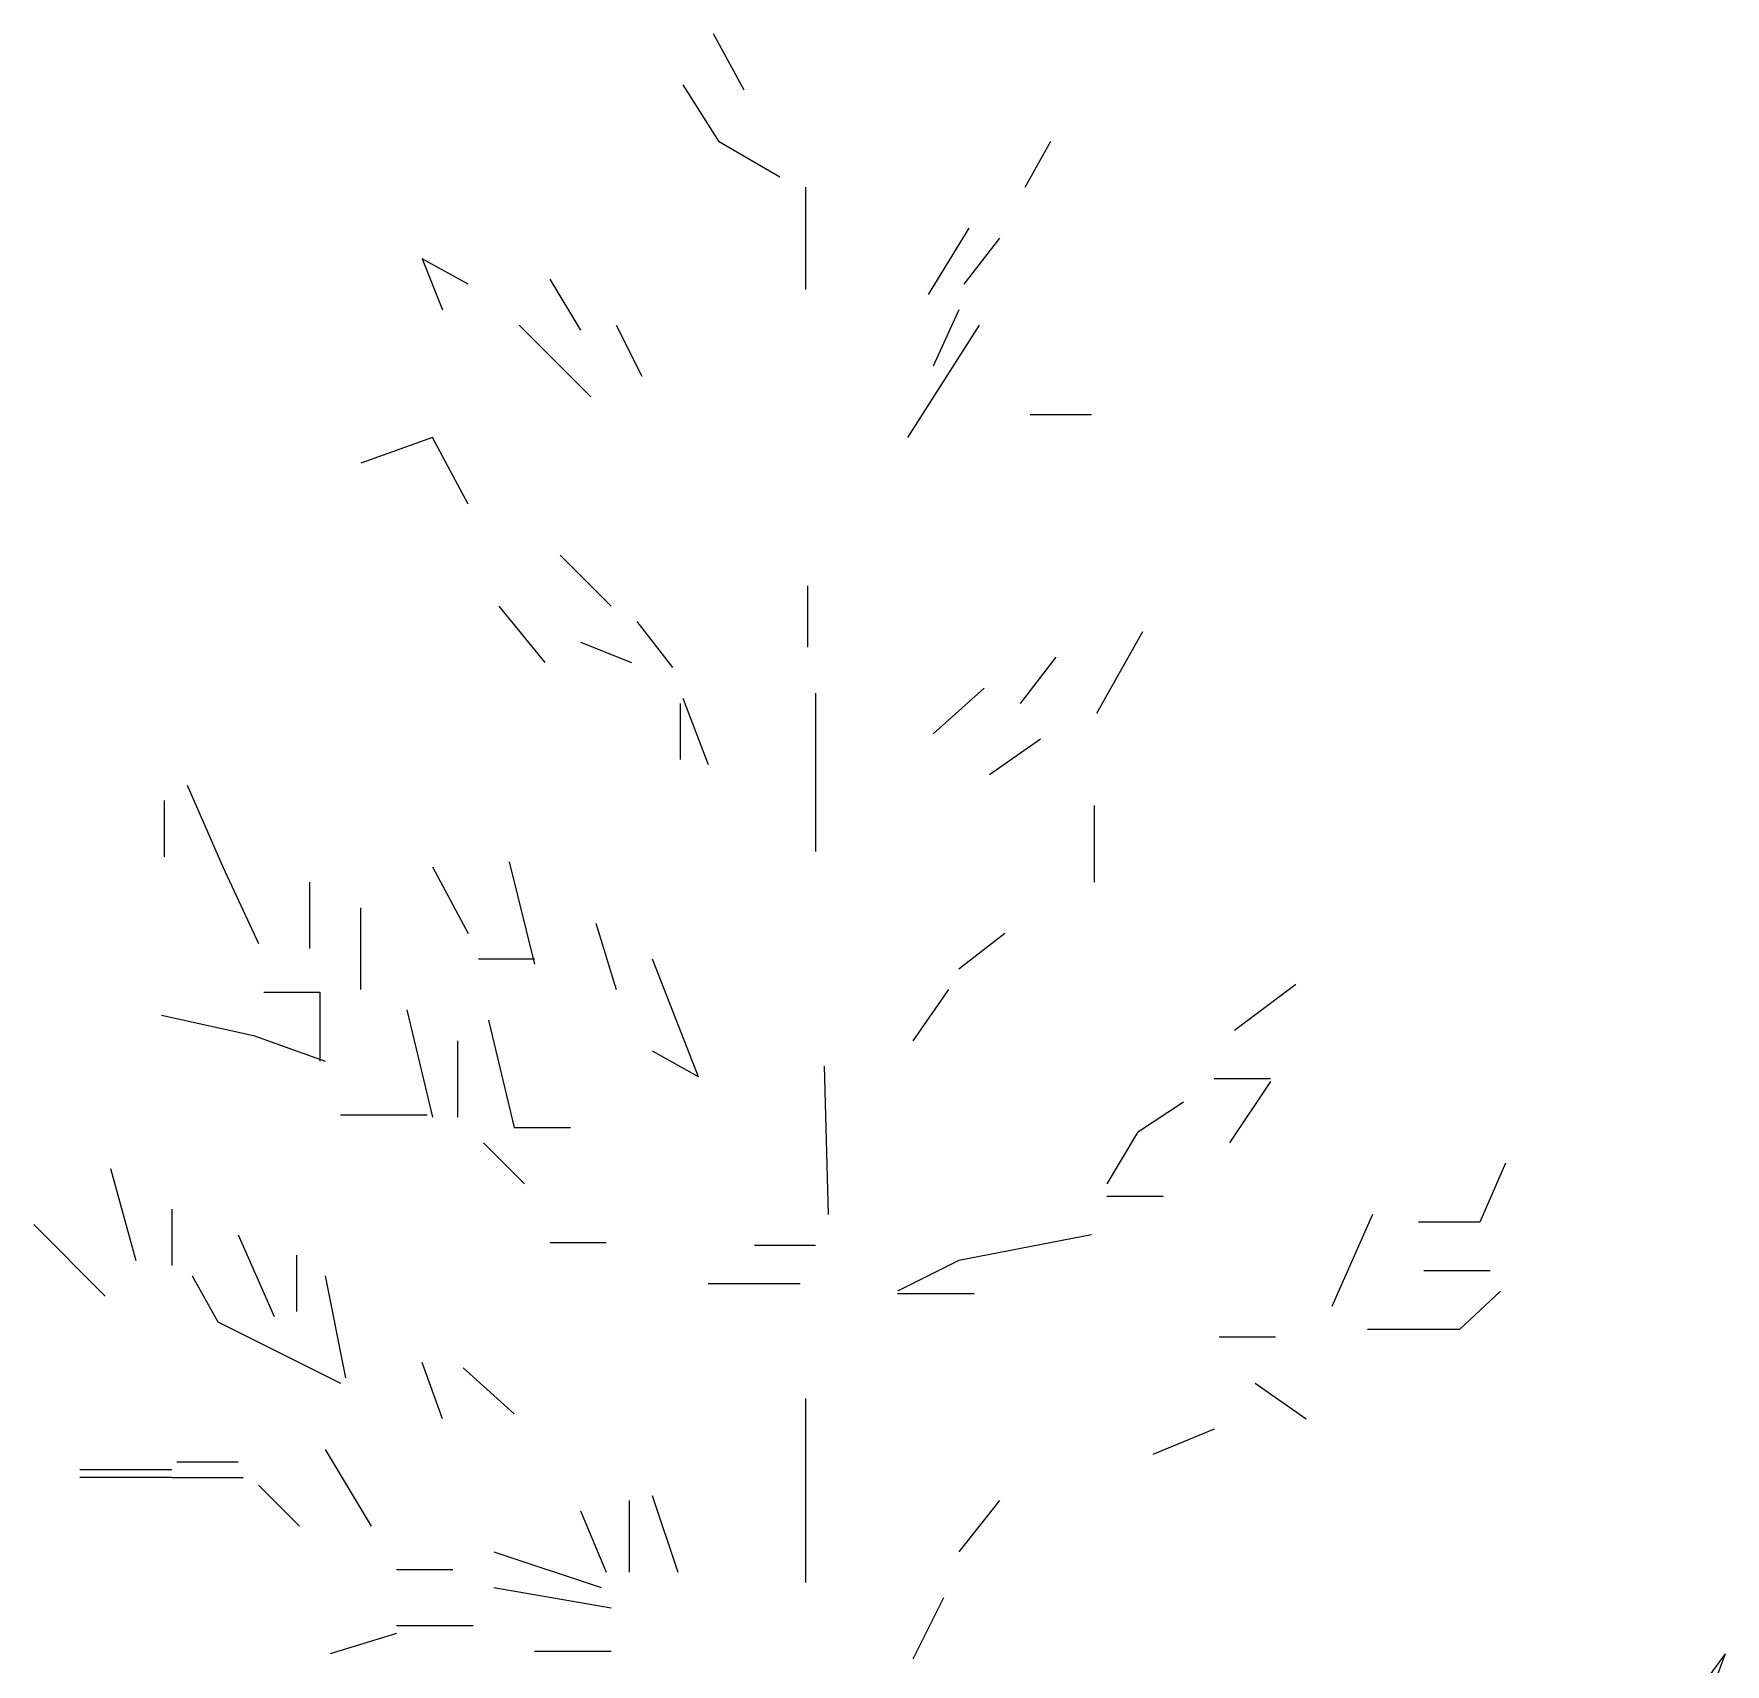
# Model space of a CAD drawing. Header units: metres. Extents: x -3.9 to 3.3, y 0 to 12.9.
# Drawn here: x -0.875 to 1.062, y 11.065 to 12.932 of the extents above; entities that cross this region are included whole.
import ezdxf

# ---------------------------------------------------------------- set-up
doc = ezdxf.new("R2010")
doc.units = ezdxf.units.M
doc.header["$LTSCALE"] = 0.2

msp = doc.modelspace()

# ---------------------------------------------------------------- linework, layer by layer
at = {"linetype": 'Continuous'}
for p, q in [((-0.0614, 12.8672), (-0.0966, 12.9316)), ((-0.0614, 12.8672), (-0.0966, 12.9316)), ((-0.0614, 12.8672), (-0.0966, 12.9316)), ((-0.0614, 12.8672), (-0.0966, 12.9316)), ((-0.0614, 12.8672), (-0.0966, 12.9316)), ((-0.0614, 12.8672), (-0.0966, 12.9316)), ((-0.0614, 12.8672), (-0.0966, 12.9316)), ((-0.1317, 12.8731), (-0.0907, 12.8087)), ((-0.1317, 12.8731), (-0.0907, 12.8087)), ((-0.1317, 12.8731), (-0.0907, 12.8087)), ((-0.1317, 12.8731), (-0.0907, 12.8087)), ((-0.1317, 12.8731), (-0.0907, 12.8087)), ((-0.1317, 12.8731), (-0.0907, 12.8087)), ((-0.1317, 12.8731), (-0.0907, 12.8087)), ((-0.0907, 12.8087), (-0.0205, 12.7678)), ((-0.0907, 12.8087), (-0.0205, 12.7678)), ((-0.0907, 12.8087), (-0.0205, 12.7678)), ((-0.0907, 12.8087), (-0.0205, 12.7678)), ((-0.0907, 12.8087), (-0.0205, 12.7678)), ((-0.0907, 12.8087), (-0.0205, 12.7678)), ((-0.0907, 12.8087), (-0.0205, 12.7678)), ((0.2604, 12.7561), (0.2897, 12.8087)), ((0.2604, 12.7561), (0.2897, 12.8087)), ((0.2604, 12.7561), (0.2897, 12.8087)), ((0.2604, 12.7561), (0.2897, 12.8087)), ((0.2604, 12.7561), (0.2897, 12.8087)), ((0.2604, 12.7561), (0.2897, 12.8087)), ((0.2604, 12.7561), (0.2897, 12.8087)), ((0.2604, 12.7561), (0.2897, 12.8087)), ((0.2604, 12.7561), (0.2897, 12.8087)), ((0.2604, 12.7561), (0.2897, 12.8087)), ((0.0088, 12.7561), (0.0088, 12.639)), ((0.0088, 12.7561), (0.0088, 12.639)), ((0.0088, 12.7561), (0.0088, 12.639)), ((0.1961, 12.7092), (0.1492, 12.6332)), ((0.1961, 12.7092), (0.1492, 12.6332)), ((0.1961, 12.7092), (0.1492, 12.6332)), ((0.1961, 12.7092), (0.1492, 12.6332)), ((0.1961, 12.7092), (0.1492, 12.6332)), ((0.1961, 12.7092), (0.1492, 12.6332)), ((0.1961, 12.7092), (0.1492, 12.6332)), ((0.1961, 12.7092), (0.1492, 12.6332)), ((0.1961, 12.7092), (0.1492, 12.6332)), ((0.2312, 12.6975), (0.1902, 12.6449)), ((0.2312, 12.6975), (0.1902, 12.6449)), ((0.2312, 12.6975), (0.1902, 12.6449)), ((0.2312, 12.6975), (0.1902, 12.6449)), ((0.2312, 12.6975), (0.1902, 12.6449)), ((0.2312, 12.6975), (0.1902, 12.6449)), ((0.2312, 12.6975), (0.1902, 12.6449)), ((0.2312, 12.6975), (0.1902, 12.6449)), ((0.2312, 12.6975), (0.1902, 12.6449)), ((0.2312, 12.6975), (0.1902, 12.6449)), ((0.2312, 12.6975), (0.1902, 12.6449)), ((0.2312, 12.6975), (0.1902, 12.6449)), ((0.2312, 12.6975), (0.1902, 12.6449)), ((0.2312, 12.6975), (0.1902, 12.6449)), ((0.2312, 12.6975), (0.1902, 12.6449)), ((0.2312, 12.6975), (0.1902, 12.6449)), ((0.2312, 12.6975), (0.1902, 12.6449)), ((0.2312, 12.6975), (0.1902, 12.6449)), ((0.2312, 12.6975), (0.1902, 12.6449)), ((0.2312, 12.6975), (0.1902, 12.6449)), ((0.2312, 12.6975), (0.1902, 12.6449)), ((-0.3775, 12.6449), (-0.4301, 12.6741)), ((-0.4301, 12.6741), (-0.4067, 12.6156)), ((-0.3775, 12.6449), (-0.4301, 12.6741)), ((-0.4301, 12.6741), (-0.4067, 12.6156)), ((-0.3775, 12.6449), (-0.4301, 12.6741)), ((-0.4301, 12.6741), (-0.4067, 12.6156)), ((-0.3775, 12.6449), (-0.4301, 12.6741)), ((-0.4301, 12.6741), (-0.4067, 12.6156)), ((-0.3775, 12.6449), (-0.4301, 12.6741)), ((-0.4301, 12.6741), (-0.4067, 12.6156)), ((-0.3775, 12.6449), (-0.4301, 12.6741)), ((-0.4301, 12.6741), (-0.4067, 12.6156)), ((-0.3775, 12.6449), (-0.4301, 12.6741)), ((-0.4301, 12.6741), (-0.4067, 12.6156)), ((-0.3775, 12.6449), (-0.4301, 12.6741)), ((-0.4301, 12.6741), (-0.4067, 12.6156)), ((-0.3775, 12.6449), (-0.4301, 12.6741)), ((-0.4301, 12.6741), (-0.4067, 12.6156)), ((-0.3775, 12.6449), (-0.4301, 12.6741)), ((-0.4301, 12.6741), (-0.4067, 12.6156)), ((-0.3775, 12.6449), (-0.4301, 12.6741)), ((-0.4301, 12.6741), (-0.4067, 12.6156)), ((-0.2838, 12.6507), (-0.2487, 12.5922)), ((-0.2838, 12.6507), (-0.2487, 12.5922)), ((-0.2838, 12.6507), (-0.2487, 12.5922)), ((-0.2838, 12.6507), (-0.2487, 12.5922)), ((-0.2838, 12.6507), (-0.2487, 12.5922)), ((-0.2838, 12.6507), (-0.2487, 12.5922)), ((-0.2838, 12.6507), (-0.2487, 12.5922)), ((-0.2838, 12.6507), (-0.2487, 12.5922)), ((-0.2838, 12.6507), (-0.2487, 12.5922)), ((-0.2838, 12.6507), (-0.2487, 12.5922)), ((-0.2838, 12.6507), (-0.2487, 12.5922)), ((-0.2838, 12.6507), (-0.2487, 12.5922)), ((-0.2838, 12.6507), (-0.2487, 12.5922)), ((-0.2838, 12.6507), (-0.2487, 12.5922)), ((-0.2838, 12.6507), (-0.2487, 12.5922)), ((-0.2838, 12.6507), (-0.2487, 12.5922)), ((-0.2838, 12.6507), (-0.2487, 12.5922)), ((-0.2838, 12.6507), (-0.2487, 12.5922)), ((-0.2838, 12.6507), (-0.2487, 12.5922)), ((0.1844, 12.6156), (0.1551, 12.5512)), ((0.1844, 12.6156), (0.1551, 12.5512)), ((0.1844, 12.6156), (0.1551, 12.5512)), ((-0.3189, 12.598), (-0.237, 12.5161)), ((-0.2078, 12.598), (-0.1785, 12.5395)), ((-0.2078, 12.598), (-0.1785, 12.5395)), ((-0.2078, 12.598), (-0.1785, 12.5395)), ((-0.2078, 12.598), (-0.1785, 12.5395)), ((-0.2078, 12.598), (-0.1785, 12.5395)), ((0.2078, 12.598), (0.1258, 12.4693)), ((0.2078, 12.598), (0.1258, 12.4693)), ((0.2663, 12.4956), (0.3365, 12.4956)), ((0.2663, 12.4956), (0.3365, 12.4956)), ((0.2663, 12.4956), (0.3365, 12.4956)), ((0.2663, 12.4956), (0.3365, 12.4956)), ((0.2663, 12.4956), (0.3365, 12.4956)), ((0.2663, 12.4956), (0.3365, 12.4956)), ((0.2663, 12.4956), (0.3365, 12.4956)), ((-0.4184, 12.4693), (-0.5004, 12.44)), ((-0.4184, 12.4693), (-0.5004, 12.44)), ((-0.4184, 12.4693), (-0.5004, 12.44)), ((-0.4184, 12.4693), (-0.5004, 12.44)), ((-0.4184, 12.4693), (-0.5004, 12.44)), ((-0.4184, 12.4693), (-0.5004, 12.44)), ((-0.4184, 12.4693), (-0.5004, 12.44)), ((-0.4184, 12.4693), (-0.5004, 12.44)), ((-0.4184, 12.4693), (-0.5004, 12.44)), ((-0.4184, 12.4693), (-0.5004, 12.44)), ((-0.4184, 12.4693), (-0.5004, 12.44)), ((-0.4184, 12.4693), (-0.5004, 12.44)), ((-0.4184, 12.4693), (-0.5004, 12.44)), ((-0.4184, 12.4693), (-0.5004, 12.44)), ((-0.4184, 12.4693), (-0.5004, 12.44)), ((-0.4184, 12.4693), (-0.5004, 12.44)), ((-0.4184, 12.4693), (-0.5004, 12.44)), ((-0.4184, 12.4693), (-0.5004, 12.44)), ((-0.4184, 12.4693), (-0.5004, 12.44)), ((-0.4184, 12.4693), (-0.5004, 12.44)), ((-0.4184, 12.4693), (-0.5004, 12.44)), ((-0.4184, 12.4693), (-0.5004, 12.44)), ((-0.4184, 12.4693), (-0.5004, 12.44)), ((-0.4184, 12.4693), (-0.5004, 12.44)), ((-0.4184, 12.4693), (-0.5004, 12.44)), ((-0.4184, 12.4693), (-0.5004, 12.44)), ((-0.4184, 12.4693), (-0.5004, 12.44)), ((-0.4184, 12.4693), (-0.5004, 12.44)), ((-0.4184, 12.4693), (-0.5004, 12.44)), ((-0.4184, 12.4693), (-0.5004, 12.44)), ((-0.4184, 12.4693), (-0.5004, 12.44)), ((-0.3775, 12.3932), (-0.4184, 12.4693)), ((-0.3775, 12.3932), (-0.4184, 12.4693)), ((-0.3775, 12.3932), (-0.4184, 12.4693)), ((-0.3775, 12.3932), (-0.4184, 12.4693)), ((-0.3775, 12.3932), (-0.4184, 12.4693)), ((-0.3775, 12.3932), (-0.4184, 12.4693)), ((-0.3775, 12.3932), (-0.4184, 12.4693)), ((-0.3775, 12.3932), (-0.4184, 12.4693)), ((-0.3775, 12.3932), (-0.4184, 12.4693)), ((-0.3775, 12.3932), (-0.4184, 12.4693)), ((-0.3775, 12.3932), (-0.4184, 12.4693)), ((-0.3775, 12.3932), (-0.4184, 12.4693)), ((-0.3775, 12.3932), (-0.4184, 12.4693)), ((-0.3775, 12.3932), (-0.4184, 12.4693)), ((-0.3775, 12.3932), (-0.4184, 12.4693)), ((-0.3775, 12.3932), (-0.4184, 12.4693)), ((-0.3775, 12.3932), (-0.4184, 12.4693)), ((-0.3775, 12.3932), (-0.4184, 12.4693)), ((-0.3775, 12.3932), (-0.4184, 12.4693)), ((-0.3775, 12.3932), (-0.4184, 12.4693)), ((-0.3775, 12.3932), (-0.4184, 12.4693)), ((-0.3775, 12.3932), (-0.4184, 12.4693)), ((-0.3775, 12.3932), (-0.4184, 12.4693)), ((-0.3775, 12.3932), (-0.4184, 12.4693)), ((-0.3775, 12.3932), (-0.4184, 12.4693)), ((-0.3775, 12.3932), (-0.4184, 12.4693)), ((-0.3775, 12.3932), (-0.4184, 12.4693)), ((-0.3775, 12.3932), (-0.4184, 12.4693)), ((-0.3775, 12.3932), (-0.4184, 12.4693)), ((-0.3775, 12.3932), (-0.4184, 12.4693)), ((-0.3775, 12.3932), (-0.4184, 12.4693)), ((-0.2721, 12.3347), (-0.2136, 12.2762)), ((-0.2721, 12.3347), (-0.2136, 12.2762)), ((-0.2721, 12.3347), (-0.2136, 12.2762)), ((-0.2721, 12.3347), (-0.2136, 12.2762)), ((-0.2721, 12.3347), (-0.2136, 12.2762)), ((-0.2721, 12.3347), (-0.2136, 12.2762)), ((-0.2721, 12.3347), (-0.2136, 12.2762)), ((-0.2721, 12.3347), (-0.2136, 12.2762)), ((-0.2721, 12.3347), (-0.2136, 12.2762)), ((-0.2721, 12.3347), (-0.2136, 12.2762)), ((-0.2721, 12.3347), (-0.2136, 12.2762)), ((-0.2721, 12.3347), (-0.2136, 12.2762)), ((-0.2721, 12.3347), (-0.2136, 12.2762)), ((-0.2721, 12.3347), (-0.2136, 12.2762)), ((-0.2721, 12.3347), (-0.2136, 12.2762)), ((-0.2721, 12.3347), (-0.2136, 12.2762)), ((-0.2721, 12.3347), (-0.2136, 12.2762)), ((-0.2721, 12.3347), (-0.2136, 12.2762)), ((-0.2721, 12.3347), (-0.2136, 12.2762)), ((-0.2721, 12.3347), (-0.2136, 12.2762)), ((-0.2721, 12.3347), (-0.2136, 12.2762)), ((0.0117, 12.2294), (0.0117, 12.2996)), ((0.0117, 12.2294), (0.0117, 12.2996)), ((0.0117, 12.2294), (0.0117, 12.2996)), ((0.0117, 12.2294), (0.0117, 12.2996)), ((0.0117, 12.2294), (0.0117, 12.2996)), ((0.0117, 12.2294), (0.0117, 12.2996)), ((0.0117, 12.2294), (0.0117, 12.2996)), ((0.0117, 12.2294), (0.0117, 12.2996)), ((-0.3423, 12.2762), (-0.2897, 12.2118)), ((-0.3423, 12.2762), (-0.2897, 12.2118)), ((-0.3423, 12.2762), (-0.2897, 12.2118)), ((-0.3423, 12.2762), (-0.2897, 12.2118)), ((-0.3423, 12.2762), (-0.2897, 12.2118)), ((-0.1844, 12.2586), (-0.1434, 12.206)), ((-0.1844, 12.2586), (-0.1434, 12.206)), ((-0.1844, 12.2586), (-0.1434, 12.206)), ((-0.1844, 12.2586), (-0.1434, 12.206)), ((-0.1844, 12.2586), (-0.1434, 12.206)), ((-0.1844, 12.2586), (-0.1434, 12.206)), ((-0.1844, 12.2586), (-0.1434, 12.206)), ((-0.1844, 12.2586), (-0.1434, 12.206)), ((-0.1844, 12.2586), (-0.1434, 12.206)), ((-0.1844, 12.2586), (-0.1434, 12.206)), ((-0.1844, 12.2586), (-0.1434, 12.206)), ((-0.1844, 12.2586), (-0.1434, 12.206)), ((-0.1844, 12.2586), (-0.1434, 12.206)), ((-0.1844, 12.2586), (-0.1434, 12.206)), ((-0.1844, 12.2586), (-0.1434, 12.206)), ((-0.1844, 12.2586), (-0.1434, 12.206)), ((-0.1844, 12.2586), (-0.1434, 12.206)), ((-0.1844, 12.2586), (-0.1434, 12.206)), ((-0.1844, 12.2586), (-0.1434, 12.206)), ((-0.1844, 12.2586), (-0.1434, 12.206)), ((-0.1844, 12.2586), (-0.1434, 12.206)), ((0.395, 12.2469), (0.3423, 12.1533)), ((0.395, 12.2469), (0.3423, 12.1533)), ((0.395, 12.2469), (0.3423, 12.1533)), ((0.395, 12.2469), (0.3423, 12.1533)), ((0.395, 12.2469), (0.3423, 12.1533)), ((0.395, 12.2469), (0.3423, 12.1533)), ((0.395, 12.2469), (0.3423, 12.1533)), ((0.395, 12.2469), (0.3423, 12.1533)), ((0.395, 12.2469), (0.3423, 12.1533)), ((0.395, 12.2469), (0.3423, 12.1533)), ((-0.2487, 12.2352), (-0.1902, 12.2118)), ((-0.2487, 12.2352), (-0.1902, 12.2118)), ((-0.2487, 12.2352), (-0.1902, 12.2118)), ((-0.2487, 12.2352), (-0.1902, 12.2118)), ((-0.2487, 12.2352), (-0.1902, 12.2118)), ((-0.2487, 12.2352), (-0.1902, 12.2118)), ((-0.2487, 12.2352), (-0.1902, 12.2118)), ((-0.2487, 12.2352), (-0.1902, 12.2118)), ((-0.2487, 12.2352), (-0.1902, 12.2118)), ((-0.2487, 12.2352), (-0.1902, 12.2118)), ((-0.2487, 12.2352), (-0.1902, 12.2118)), ((-0.2487, 12.2352), (-0.1902, 12.2118)), ((-0.2487, 12.2352), (-0.1902, 12.2118)), ((-0.2487, 12.2352), (-0.1902, 12.2118)), ((0.2955, 12.2177), (0.2546, 12.165)), ((0.2955, 12.2177), (0.2546, 12.165)), ((0.2955, 12.2177), (0.2546, 12.165)), ((0.2955, 12.2177), (0.2546, 12.165)), ((0.2955, 12.2177), (0.2546, 12.165)), ((0.2955, 12.2177), (0.2546, 12.165)), ((-0.1346, 12.165), (-0.1346, 12.1006)), ((-0.1346, 12.165), (-0.1346, 12.1006)), ((-0.1346, 12.165), (-0.1346, 12.1006)), ((-0.1346, 12.165), (-0.1346, 12.1006)), ((-0.1317, 12.1708), (-0.1024, 12.0948)), ((-0.1317, 12.1708), (-0.1024, 12.0948)), ((-0.1317, 12.1708), (-0.1024, 12.0948)), ((-0.1317, 12.1708), (-0.1024, 12.0948)), ((-0.1317, 12.1708), (-0.1024, 12.0948)), ((-0.1317, 12.1708), (-0.1024, 12.0948)), ((-0.1317, 12.1708), (-0.1024, 12.0948)), ((-0.1317, 12.1708), (-0.1024, 12.0948)), ((-0.1317, 12.1708), (-0.1024, 12.0948)), ((-0.1317, 12.1708), (-0.1024, 12.0948)), ((-0.1317, 12.1708), (-0.1024, 12.0948)), ((-0.1317, 12.1708), (-0.1024, 12.0948)), ((-0.1317, 12.1708), (-0.1024, 12.0948)), ((-0.1317, 12.1708), (-0.1024, 12.0948)), ((-0.1317, 12.1708), (-0.1024, 12.0948)), ((-0.1317, 12.1708), (-0.1024, 12.0948)), ((-0.1317, 12.1708), (-0.1024, 12.0948)), ((-0.1317, 12.1708), (-0.1024, 12.0948)), ((-0.1317, 12.1708), (-0.1024, 12.0948)), ((-0.1317, 12.1708), (-0.1024, 12.0948)), ((-0.1317, 12.1708), (-0.1024, 12.0948)), ((-0.1317, 12.1708), (-0.1024, 12.0948)), ((-0.1317, 12.1708), (-0.1024, 12.0948)), ((-0.1317, 12.1708), (-0.1024, 12.0948)), ((-0.1317, 12.1708), (-0.1024, 12.0948)), ((-0.1317, 12.1708), (-0.1024, 12.0948)), ((-0.1317, 12.1708), (-0.1024, 12.0948)), ((-0.1317, 12.1708), (-0.1024, 12.0948)), ((-0.1317, 12.1708), (-0.1024, 12.0948)), ((-0.1317, 12.1708), (-0.1024, 12.0948)), ((0.0205, 12.1767), (0.0205, 11.9953)), ((0.0205, 12.1767), (0.0205, 11.9953)), ((0.0205, 12.1767), (0.0205, 11.9953)), ((0.2136, 12.1825), (0.1551, 12.1299)), ((0.2136, 12.1825), (0.1551, 12.1299)), ((0.2136, 12.1825), (0.1551, 12.1299)), ((0.2136, 12.1825), (0.1551, 12.1299)), ((0.2136, 12.1825), (0.1551, 12.1299)), ((0.2136, 12.1825), (0.1551, 12.1299)), ((0.278, 12.124), (0.2195, 12.0831)), ((0.278, 12.124), (0.2195, 12.0831)), ((0.278, 12.124), (0.2195, 12.0831)), ((0.278, 12.124), (0.2195, 12.0831)), ((0.278, 12.124), (0.2195, 12.0831)), ((0.278, 12.124), (0.2195, 12.0831)), ((0.278, 12.124), (0.2195, 12.0831)), ((0.278, 12.124), (0.2195, 12.0831)), ((0.278, 12.124), (0.2195, 12.0831)), ((0.278, 12.124), (0.2195, 12.0831)), ((-0.6993, 12.0714), (-0.6584, 11.9777)), ((-0.6993, 12.0714), (-0.6584, 11.9777)), ((-0.6993, 12.0714), (-0.6584, 11.9777)), ((-0.6993, 12.0714), (-0.6584, 11.9777)), ((-0.6993, 12.0714), (-0.6584, 11.9777)), ((-0.6993, 12.0714), (-0.6584, 11.9777)), ((-0.6993, 12.0714), (-0.6584, 11.9777)), ((-0.6993, 12.0714), (-0.6584, 11.9777)), ((-0.6993, 12.0714), (-0.6584, 11.9777)), ((-0.6993, 12.0714), (-0.6584, 11.9777)), ((-0.7257, 12.0538), (-0.7257, 11.9894)), ((0.3394, 12.0479), (0.3394, 11.9602)), ((0.3394, 12.0479), (0.3394, 11.9602)), ((0.3394, 12.0479), (0.3394, 11.9602)), ((0.3394, 12.0479), (0.3394, 11.9602)), ((0.3394, 12.0479), (0.3394, 11.9602)), ((0.3394, 12.0479), (0.3394, 11.9602)), ((0.3394, 12.0479), (0.3394, 11.9602)), ((0.3394, 12.0479), (0.3394, 11.9602)), ((0.3394, 12.0479), (0.3394, 11.9602)), ((-0.6584, 11.9777), (-0.6174, 11.8899)), ((-0.6584, 11.9777), (-0.6174, 11.8899)), ((-0.6584, 11.9777), (-0.6174, 11.8899)), ((-0.6584, 11.9777), (-0.6174, 11.8899)), ((-0.6584, 11.9777), (-0.6174, 11.8899)), ((-0.6584, 11.9777), (-0.6174, 11.8899)), ((-0.6584, 11.9777), (-0.6174, 11.8899)), ((-0.6584, 11.9777), (-0.6174, 11.8899)), ((-0.6584, 11.9777), (-0.6174, 11.8899)), ((-0.6584, 11.9777), (-0.6174, 11.8899)), ((-0.6584, 11.9777), (-0.6174, 11.8899)), ((-0.6584, 11.9777), (-0.6174, 11.8899)), ((-0.4184, 11.9777), (-0.3775, 11.9016)), ((-0.4184, 11.9777), (-0.3775, 11.9016)), ((-0.4184, 11.9777), (-0.3775, 11.9016)), ((-0.4184, 11.9777), (-0.3775, 11.9016)), ((-0.4184, 11.9777), (-0.3775, 11.9016)), ((-0.4184, 11.9777), (-0.3775, 11.9016)), ((-0.4184, 11.9777), (-0.3775, 11.9016)), ((-0.4184, 11.9777), (-0.3775, 11.9016)), ((-0.4184, 11.9777), (-0.3775, 11.9016)), ((-0.4184, 11.9777), (-0.3775, 11.9016)), ((-0.4184, 11.9777), (-0.3775, 11.9016)), ((-0.4184, 11.9777), (-0.3775, 11.9016)), ((-0.4184, 11.9777), (-0.3775, 11.9016)), ((-0.3306, 11.9836), (-0.3014, 11.8665)), ((-0.3306, 11.9836), (-0.3014, 11.8665)), ((-0.3306, 11.9836), (-0.3014, 11.8665)), ((-0.5589, 11.8841), (-0.5589, 11.9602)), ((-0.5589, 11.8841), (-0.5589, 11.9602)), ((-0.5004, 11.8373), (-0.5004, 11.9309)), ((-0.5004, 11.8373), (-0.5004, 11.9309)), ((-0.5004, 11.8373), (-0.5004, 11.9309)), ((-0.5004, 11.8373), (-0.5004, 11.9309)), ((-0.5004, 11.8373), (-0.5004, 11.9309)), ((-0.5004, 11.8373), (-0.5004, 11.9309)), ((-0.5004, 11.8373), (-0.5004, 11.9309)), ((-0.5004, 11.8373), (-0.5004, 11.9309)), ((-0.5004, 11.8373), (-0.5004, 11.9309)), ((-0.5004, 11.8373), (-0.5004, 11.9309)), ((-0.5004, 11.8373), (-0.5004, 11.9309)), ((-0.5004, 11.8373), (-0.5004, 11.9309)), ((-0.5004, 11.8373), (-0.5004, 11.9309)), ((-0.5004, 11.8373), (-0.5004, 11.9309)), ((-0.5004, 11.8373), (-0.5004, 11.9309)), ((-0.5004, 11.8373), (-0.5004, 11.9309)), ((-0.5004, 11.8373), (-0.5004, 11.9309)), ((-0.5004, 11.8373), (-0.5004, 11.9309)), ((-0.5004, 11.8373), (-0.5004, 11.9309)), ((-0.5004, 11.8373), (-0.5004, 11.9309)), ((-0.5004, 11.8373), (-0.5004, 11.9309)), ((-0.2312, 11.9133), (-0.2078, 11.8373)), ((-0.2312, 11.9133), (-0.2078, 11.8373)), ((-0.2312, 11.9133), (-0.2078, 11.8373)), ((-0.2312, 11.9133), (-0.2078, 11.8373)), ((-0.2312, 11.9133), (-0.2078, 11.8373)), ((0.237, 11.9016), (0.1844, 11.8607)), ((0.237, 11.9016), (0.1844, 11.8607)), ((0.237, 11.9016), (0.1844, 11.8607)), ((0.237, 11.9016), (0.1844, 11.8607)), ((0.237, 11.9016), (0.1844, 11.8607)), ((-0.3658, 11.8724), (-0.3014, 11.8724)), ((-0.3658, 11.8724), (-0.3014, 11.8724)), ((-0.3658, 11.8724), (-0.3014, 11.8724)), ((-0.3658, 11.8724), (-0.3014, 11.8724)), ((-0.3658, 11.8724), (-0.3014, 11.8724)), ((-0.3658, 11.8724), (-0.3014, 11.8724)), ((-0.3658, 11.8724), (-0.3014, 11.8724)), ((-0.3658, 11.8724), (-0.3014, 11.8724)), ((-0.3658, 11.8724), (-0.3014, 11.8724)), ((-0.3658, 11.8724), (-0.3014, 11.8724)), ((-0.3658, 11.8724), (-0.3014, 11.8724)), ((-0.3658, 11.8724), (-0.3014, 11.8724)), ((-0.3658, 11.8724), (-0.3014, 11.8724)), ((-0.1668, 11.8724), (-0.1141, 11.7378)), ((-0.1668, 11.8724), (-0.1141, 11.7378)), ((-0.1668, 11.8724), (-0.1141, 11.7378)), ((-0.1668, 11.8724), (-0.1141, 11.7378)), ((-0.1668, 11.8724), (-0.1141, 11.7378)), ((-0.1668, 11.8724), (-0.1141, 11.7378)), ((0.1727, 11.8373), (0.1317, 11.7787)), ((0.1727, 11.8373), (0.1317, 11.7787)), ((0.1727, 11.8373), (0.1317, 11.7787)), ((0.1727, 11.8373), (0.1317, 11.7787)), ((0.1727, 11.8373), (0.1317, 11.7787)), ((0.1727, 11.8373), (0.1317, 11.7787)), ((0.1727, 11.8373), (0.1317, 11.7787)), ((0.1727, 11.8373), (0.1317, 11.7787)), ((0.1727, 11.8373), (0.1317, 11.7787)), ((0.1727, 11.8373), (0.1317, 11.7787)), ((0.1727, 11.8373), (0.1317, 11.7787)), ((0.5706, 11.8431), (0.5004, 11.7905)), ((-0.6115, 11.8343), (-0.5472, 11.8343)), ((-0.6115, 11.8343), (-0.5472, 11.8343)), ((-0.6115, 11.8343), (-0.5472, 11.8343)), ((-0.6115, 11.8343), (-0.5472, 11.8343)), ((-0.6115, 11.8343), (-0.5472, 11.8343)), ((-0.6115, 11.8343), (-0.5472, 11.8343)), ((-0.6115, 11.8343), (-0.5472, 11.8343)), ((-0.6115, 11.8343), (-0.5472, 11.8343)), ((-0.6115, 11.8343), (-0.5472, 11.8343)), ((-0.6115, 11.8343), (-0.5472, 11.8343)), ((-0.6115, 11.8343), (-0.5472, 11.8343)), ((-0.6115, 11.8343), (-0.5472, 11.8343)), ((-0.6115, 11.8343), (-0.5472, 11.8343)), ((-0.6115, 11.8343), (-0.5472, 11.8343)), ((-0.6115, 11.8343), (-0.5472, 11.8343)), ((-0.6115, 11.8343), (-0.5472, 11.8343)), ((-0.6115, 11.8343), (-0.5472, 11.8343)), ((-0.6115, 11.8343), (-0.5472, 11.8343)), ((-0.6115, 11.8343), (-0.5472, 11.8343)), ((-0.6115, 11.8343), (-0.5472, 11.8343)), ((-0.5472, 11.8343), (-0.5472, 11.7553)), ((-0.5472, 11.8343), (-0.5472, 11.7553)), ((-0.5472, 11.8343), (-0.5472, 11.7553)), ((-0.5472, 11.8343), (-0.5472, 11.7553)), ((-0.5472, 11.8343), (-0.5472, 11.7553)), ((-0.5472, 11.8343), (-0.5472, 11.7553)), ((-0.5472, 11.8343), (-0.5472, 11.7553)), ((-0.5472, 11.8343), (-0.5472, 11.7553)), ((-0.5472, 11.8343), (-0.5472, 11.7553)), ((-0.5472, 11.8343), (-0.5472, 11.7553)), ((-0.5472, 11.8343), (-0.5472, 11.7553)), ((-0.5472, 11.8343), (-0.5472, 11.7553)), ((-0.5472, 11.8343), (-0.5472, 11.7553)), ((-0.5472, 11.8343), (-0.5472, 11.7553)), ((-0.5472, 11.8343), (-0.5472, 11.7553)), ((-0.5472, 11.8343), (-0.5472, 11.7553)), ((-0.5472, 11.8343), (-0.5472, 11.7553)), ((-0.5472, 11.8343), (-0.5472, 11.7553)), ((-0.5472, 11.8343), (-0.5472, 11.7553)), ((-0.5472, 11.8343), (-0.5472, 11.7553)), ((-0.7286, 11.808), (-0.6233, 11.7846)), ((-0.7286, 11.808), (-0.6233, 11.7846)), ((-0.7286, 11.808), (-0.6233, 11.7846)), ((-0.7286, 11.808), (-0.6233, 11.7846)), ((-0.7286, 11.808), (-0.6233, 11.7846)), ((-0.4477, 11.8139), (-0.4184, 11.691)), ((-0.4477, 11.8139), (-0.4184, 11.691)), ((-0.4477, 11.8139), (-0.4184, 11.691)), ((-0.354, 11.8022), (-0.3248, 11.6793)), ((-0.354, 11.8022), (-0.3248, 11.6793)), ((-0.354, 11.8022), (-0.3248, 11.6793)), ((-0.354, 11.8022), (-0.3248, 11.6793)), ((-0.354, 11.8022), (-0.3248, 11.6793)), ((-0.354, 11.8022), (-0.3248, 11.6793)), ((-0.354, 11.8022), (-0.3248, 11.6793)), ((-0.354, 11.8022), (-0.3248, 11.6793)), ((-0.354, 11.8022), (-0.3248, 11.6793)), ((-0.354, 11.8022), (-0.3248, 11.6793)), ((-0.354, 11.8022), (-0.3248, 11.6793)), ((-0.354, 11.8022), (-0.3248, 11.6793)), ((-0.354, 11.8022), (-0.3248, 11.6793)), ((-0.6233, 11.7846), (-0.5413, 11.7553)), ((-0.3892, 11.691), (-0.3892, 11.7787)), ((-0.3892, 11.691), (-0.3892, 11.7787)), ((-0.3892, 11.691), (-0.3892, 11.7787)), ((-0.3892, 11.691), (-0.3892, 11.7787)), ((-0.3892, 11.691), (-0.3892, 11.7787)), ((-0.3892, 11.691), (-0.3892, 11.7787)), ((-0.3892, 11.691), (-0.3892, 11.7787)), ((-0.3892, 11.691), (-0.3892, 11.7787)), ((-0.3892, 11.691), (-0.3892, 11.7787)), ((-0.3892, 11.691), (-0.3892, 11.7787)), ((-0.3892, 11.691), (-0.3892, 11.7787)), ((-0.3892, 11.691), (-0.3892, 11.7787)), ((-0.3892, 11.691), (-0.3892, 11.7787)), ((-0.1668, 11.767), (-0.1141, 11.7378)), ((-0.1668, 11.767), (-0.1141, 11.7378)), ((0.0351, 11.5798), (0.0307, 11.7495)), ((0.5413, 11.7349), (0.477, 11.7349)), ((0.5413, 11.7349), (0.477, 11.7349)), ((0.5413, 11.7319), (0.4945, 11.6617)), ((0.4418, 11.7085), (0.3892, 11.6734)), ((0.4418, 11.7085), (0.3892, 11.6734)), ((-0.5238, 11.6939), (-0.4243, 11.6939)), ((-0.5238, 11.6939), (-0.4243, 11.6939)), ((-0.5238, 11.6939), (-0.4243, 11.6939)), ((-0.5238, 11.6939), (-0.4243, 11.6939)), ((-0.5238, 11.6939), (-0.4243, 11.6939)), ((-0.5238, 11.6939), (-0.4243, 11.6939)), ((-0.5238, 11.6939), (-0.4243, 11.6939)), ((-0.5238, 11.6939), (-0.4243, 11.6939)), ((-0.5238, 11.6939), (-0.4243, 11.6939)), ((-0.5238, 11.6939), (-0.4243, 11.6939)), ((-0.5238, 11.6939), (-0.4243, 11.6939)), ((-0.5238, 11.6939), (-0.4243, 11.6939)), ((-0.5238, 11.6939), (-0.4243, 11.6939)), ((-0.5238, 11.6939), (-0.4243, 11.6939)), ((-0.3599, 11.6617), (-0.3131, 11.6149)), ((-0.3248, 11.6793), (-0.2604, 11.6793)), ((-0.3248, 11.6793), (-0.2604, 11.6793)), ((-0.3248, 11.6793), (-0.2604, 11.6793)), ((-0.3248, 11.6793), (-0.2604, 11.6793)), ((-0.3248, 11.6793), (-0.2604, 11.6793)), ((-0.3248, 11.6793), (-0.2604, 11.6793)), ((-0.3248, 11.6793), (-0.2604, 11.6793)), ((-0.3248, 11.6793), (-0.2604, 11.6793)), ((-0.3248, 11.6793), (-0.2604, 11.6793)), ((-0.3248, 11.6793), (-0.2604, 11.6793)), ((-0.3248, 11.6793), (-0.2604, 11.6793)), ((-0.3248, 11.6793), (-0.2604, 11.6793)), ((-0.3248, 11.6793), (-0.2604, 11.6793)), ((0.3892, 11.6734), (0.3541, 11.6149)), ((0.3892, 11.6734), (0.3541, 11.6149)), ((-0.7871, 11.6324), (-0.7579, 11.5271)), ((-0.7871, 11.6324), (-0.7579, 11.5271)), ((-0.7871, 11.6324), (-0.7579, 11.5271)), ((0.8105, 11.6383), (0.7813, 11.571)), ((0.8105, 11.6383), (0.7813, 11.571)), ((0.8105, 11.6383), (0.7813, 11.571)), ((-0.7169, 11.5856), (-0.7169, 11.5213)), ((-0.7169, 11.5856), (-0.7169, 11.5213)), ((0.4184, 11.6003), (0.3541, 11.6003)), ((0.4184, 11.6003), (0.3541, 11.6003)), ((0.4184, 11.6003), (0.3541, 11.6003)), ((0.4184, 11.6003), (0.3541, 11.6003)), ((0.4184, 11.6003), (0.3541, 11.6003)), ((0.4184, 11.6003), (0.3541, 11.6003)), ((0.4184, 11.6003), (0.3541, 11.6003)), ((0.4184, 11.6003), (0.3541, 11.6003)), ((0.4184, 11.6003), (0.3541, 11.6003)), ((0.4184, 11.6003), (0.3541, 11.6003)), ((0.4184, 11.6003), (0.3541, 11.6003)), ((0.4184, 11.6003), (0.3541, 11.6003)), ((-0.8749, 11.5681), (-0.793, 11.4861)), ((-0.8749, 11.5681), (-0.793, 11.4861)), ((-0.8749, 11.5681), (-0.793, 11.4861)), ((-0.8749, 11.5681), (-0.793, 11.4861)), ((0.6584, 11.5798), (0.6116, 11.4744)), ((0.7813, 11.571), (0.711, 11.571)), ((0.7813, 11.571), (0.711, 11.571)), ((0.7813, 11.571), (0.711, 11.571)), ((-0.6408, 11.5564), (-0.5998, 11.4627)), ((-0.6408, 11.5564), (-0.5998, 11.4627)), ((-0.6408, 11.5564), (-0.5998, 11.4627)), ((-0.6408, 11.5564), (-0.5998, 11.4627)), ((-0.2838, 11.5476), (-0.2195, 11.5476)), ((0.3365, 11.5564), (0.1844, 11.5271)), ((0.3365, 11.5564), (0.1844, 11.5271)), ((0.3365, 11.5564), (0.1844, 11.5271)), ((0.3365, 11.5564), (0.1844, 11.5271)), ((0.3365, 11.5564), (0.1844, 11.5271)), ((0.3365, 11.5564), (0.1844, 11.5271)), ((0.3365, 11.5564), (0.1844, 11.5271)), ((0.3365, 11.5564), (0.1844, 11.5271)), ((0.3365, 11.5564), (0.1844, 11.5271)), ((0.3365, 11.5564), (0.1844, 11.5271)), ((-0.5735, 11.4686), (-0.5735, 11.533)), ((-0.5735, 11.4686), (-0.5735, 11.533)), ((-0.5735, 11.4686), (-0.5735, 11.533)), ((-0.5735, 11.4686), (-0.5735, 11.533)), ((-0.0497, 11.5447), (0.0205, 11.5447)), ((-0.0497, 11.5447), (0.0205, 11.5447)), ((-0.0497, 11.5447), (0.0205, 11.5447)), ((-0.0497, 11.5447), (0.0205, 11.5447)), ((-0.0497, 11.5447), (0.0205, 11.5447)), ((-0.0497, 11.5447), (0.0205, 11.5447)), ((0.1844, 11.5271), (0.1141, 11.492)), ((0.1844, 11.5271), (0.1141, 11.492)), ((0.1844, 11.5271), (0.1141, 11.492)), ((0.1844, 11.5271), (0.1141, 11.492)), ((0.1844, 11.5271), (0.1141, 11.492)), ((0.1844, 11.5271), (0.1141, 11.492)), ((0.1844, 11.5271), (0.1141, 11.492)), ((0.1844, 11.5271), (0.1141, 11.492)), ((0.1844, 11.5271), (0.1141, 11.492)), ((0.1844, 11.5271), (0.1141, 11.492)), ((-0.6935, 11.5095), (-0.6642, 11.4569)), ((-0.5413, 11.5095), (-0.5179, 11.3925)), ((-0.5413, 11.5095), (-0.5179, 11.3925)), ((-0.5413, 11.5095), (-0.5179, 11.3925)), ((0.7169, 11.5154), (0.793, 11.5154)), ((0.7169, 11.5154), (0.793, 11.5154)), ((0.7169, 11.5154), (0.793, 11.5154)), ((-0.1024, 11.5008), (0.0029, 11.5008)), ((0.1141, 11.4891), (0.2019, 11.4891)), ((0.1141, 11.4891), (0.2019, 11.4891)), ((0.1141, 11.4891), (0.2019, 11.4891)), ((0.1141, 11.4891), (0.2019, 11.4891)), ((0.1141, 11.4891), (0.2019, 11.4891)), ((0.1141, 11.4891), (0.2019, 11.4891)), ((0.1141, 11.4891), (0.2019, 11.4891)), ((0.8047, 11.492), (0.7579, 11.4481)), ((0.8047, 11.492), (0.7579, 11.4481)), ((0.8047, 11.492), (0.7579, 11.4481)), ((0.8047, 11.492), (0.7579, 11.4481)), ((0.8047, 11.492), (0.7579, 11.4481)), ((0.8047, 11.492), (0.7579, 11.4481)), ((0.8047, 11.492), (0.7579, 11.4481)), ((0.8047, 11.492), (0.7579, 11.4481)), ((0.8047, 11.492), (0.7579, 11.4481)), ((0.8047, 11.492), (0.7579, 11.4481)), ((0.8047, 11.492), (0.7579, 11.4481)), ((0.8047, 11.492), (0.7579, 11.4481)), ((0.8047, 11.492), (0.7579, 11.4481)), ((0.8047, 11.492), (0.7579, 11.4481)), ((0.8047, 11.492), (0.7579, 11.4481)), ((0.8047, 11.492), (0.7579, 11.4481)), ((0.8047, 11.492), (0.7579, 11.4481)), ((0.8047, 11.492), (0.7579, 11.4481)), ((0.8047, 11.492), (0.7579, 11.4481)), ((0.8047, 11.492), (0.7579, 11.4481)), ((0.8047, 11.492), (0.7579, 11.4481)), ((0.8047, 11.492), (0.7579, 11.4481)), ((0.8047, 11.492), (0.7579, 11.4481)), ((-0.6642, 11.4569), (-0.5238, 11.3867)), ((0.7579, 11.4481), (0.6525, 11.4481)), ((0.7579, 11.4481), (0.6525, 11.4481)), ((0.7579, 11.4481), (0.6525, 11.4481)), ((0.7579, 11.4481), (0.6525, 11.4481)), ((0.7579, 11.4481), (0.6525, 11.4481)), ((0.7579, 11.4481), (0.6525, 11.4481)), ((0.7579, 11.4481), (0.6525, 11.4481)), ((0.7579, 11.4481), (0.6525, 11.4481)), ((0.7579, 11.4481), (0.6525, 11.4481)), ((0.7579, 11.4481), (0.6525, 11.4481)), ((0.7579, 11.4481), (0.6525, 11.4481)), ((0.7579, 11.4481), (0.6525, 11.4481)), ((0.7579, 11.4481), (0.6525, 11.4481)), ((0.7579, 11.4481), (0.6525, 11.4481)), ((0.7579, 11.4481), (0.6525, 11.4481)), ((0.7579, 11.4481), (0.6525, 11.4481)), ((0.7579, 11.4481), (0.6525, 11.4481)), ((0.7579, 11.4481), (0.6525, 11.4481)), ((0.7579, 11.4481), (0.6525, 11.4481)), ((0.7579, 11.4481), (0.6525, 11.4481)), ((0.7579, 11.4481), (0.6525, 11.4481)), ((0.7579, 11.4481), (0.6525, 11.4481)), ((0.7579, 11.4481), (0.6525, 11.4481)), ((0.5472, 11.4393), (0.4828, 11.4393)), ((0.5472, 11.4393), (0.4828, 11.4393)), ((0.5472, 11.4393), (0.4828, 11.4393)), ((0.5472, 11.4393), (0.4828, 11.4393)), ((0.5472, 11.4393), (0.4828, 11.4393)), ((0.5472, 11.4393), (0.4828, 11.4393)), ((0.5472, 11.4393), (0.4828, 11.4393)), ((0.5472, 11.4393), (0.4828, 11.4393)), ((0.5472, 11.4393), (0.4828, 11.4393)), ((0.5472, 11.4393), (0.4828, 11.4393)), ((0.5472, 11.4393), (0.4828, 11.4393)), ((0.5472, 11.4393), (0.4828, 11.4393)), ((0.5472, 11.4393), (0.4828, 11.4393)), ((-0.4067, 11.3457), (-0.4301, 11.4101)), ((-0.4067, 11.3457), (-0.4301, 11.4101)), ((-0.4067, 11.3457), (-0.4301, 11.4101)), ((-0.4067, 11.3457), (-0.4301, 11.4101)), ((-0.4067, 11.3457), (-0.4301, 11.4101)), ((-0.4067, 11.3457), (-0.4301, 11.4101)), ((-0.4067, 11.3457), (-0.4301, 11.4101)), ((-0.4067, 11.3457), (-0.4301, 11.4101)), ((-0.4067, 11.3457), (-0.4301, 11.4101)), ((-0.4067, 11.3457), (-0.4301, 11.4101)), ((-0.4067, 11.3457), (-0.4301, 11.4101)), ((-0.4067, 11.3457), (-0.4301, 11.4101)), ((-0.4067, 11.3457), (-0.4301, 11.4101)), ((-0.4067, 11.3457), (-0.4301, 11.4101)), ((-0.4067, 11.3457), (-0.4301, 11.4101)), ((-0.4067, 11.3457), (-0.4301, 11.4101)), ((-0.4067, 11.3457), (-0.4301, 11.4101)), ((-0.3833, 11.4042), (-0.3248, 11.3515)), ((-0.3833, 11.4042), (-0.3248, 11.3515)), ((-0.3833, 11.4042), (-0.3248, 11.3515)), ((-0.3833, 11.4042), (-0.3248, 11.3515)), ((-0.3833, 11.4042), (-0.3248, 11.3515)), ((0.5238, 11.3867), (0.5823, 11.3457)), ((0.5238, 11.3867), (0.5823, 11.3457)), ((0.5238, 11.3867), (0.5823, 11.3457)), ((0.5238, 11.3867), (0.5823, 11.3457)), ((0.5238, 11.3867), (0.5823, 11.3457)), ((0.5238, 11.3867), (0.5823, 11.3457)), ((0.5238, 11.3867), (0.5823, 11.3457)), ((0.5238, 11.3867), (0.5823, 11.3457)), ((0.5238, 11.3867), (0.5823, 11.3457)), ((0.5238, 11.3867), (0.5823, 11.3457)), ((0.5238, 11.3867), (0.5823, 11.3457)), ((0.5238, 11.3867), (0.5823, 11.3457)), ((0.5238, 11.3867), (0.5823, 11.3457)), ((0.0088, 11.3691), (0.0088, 11.1584)), ((0.0088, 11.3691), (0.0088, 11.1584)), ((0.0088, 11.3691), (0.0088, 11.1584)), ((0.0088, 11.3691), (0.0088, 11.1584)), ((0.0088, 11.3691), (0.0088, 11.1584)), ((0.0088, 11.3691), (0.0088, 11.1584)), ((0.477, 11.334), (0.4067, 11.3047)), ((0.477, 11.334), (0.4067, 11.3047)), ((0.477, 11.334), (0.4067, 11.3047)), ((0.477, 11.334), (0.4067, 11.3047)), ((0.477, 11.334), (0.4067, 11.3047)), ((0.477, 11.334), (0.4067, 11.3047)), ((0.477, 11.334), (0.4067, 11.3047)), ((-0.6408, 11.2959), (-0.711, 11.2959)), ((-0.6408, 11.2959), (-0.711, 11.2959)), ((-0.6408, 11.2959), (-0.711, 11.2959)), ((-0.6408, 11.2959), (-0.711, 11.2959)), ((-0.6408, 11.2959), (-0.711, 11.2959)), ((-0.6408, 11.2959), (-0.711, 11.2959)), ((-0.6408, 11.2959), (-0.711, 11.2959)), ((-0.6408, 11.2959), (-0.711, 11.2959)), ((-0.6408, 11.2959), (-0.711, 11.2959)), ((-0.5413, 11.3106), (-0.4887, 11.2228)), ((-0.7169, 11.2872), (-0.8222, 11.2872)), ((-0.7169, 11.2872), (-0.8222, 11.2872)), ((-0.7169, 11.2872), (-0.8222, 11.2872)), ((-0.7169, 11.2872), (-0.8222, 11.2872)), ((-0.7169, 11.2872), (-0.8222, 11.2872)), ((-0.7169, 11.2872), (-0.8222, 11.2872)), ((-0.7169, 11.2872), (-0.8222, 11.2872)), ((-0.7169, 11.2872), (-0.8222, 11.2872)), ((-0.7169, 11.2784), (-0.8222, 11.2784)), ((-0.7169, 11.2784), (-0.8222, 11.2784)), ((-0.7169, 11.2784), (-0.635, 11.2784)), ((-0.7169, 11.2784), (-0.635, 11.2784)), ((-0.6174, 11.2696), (-0.5706, 11.2228)), ((-0.6174, 11.2696), (-0.5706, 11.2228)), ((-0.1668, 11.2579), (-0.1375, 11.1701)), ((-0.1668, 11.2579), (-0.1375, 11.1701)), ((-0.1668, 11.2579), (-0.1375, 11.1701)), ((-0.1668, 11.2579), (-0.1375, 11.1701)), ((-0.1668, 11.2579), (-0.1375, 11.1701)), ((-0.1668, 11.2579), (-0.1375, 11.1701)), ((-0.1668, 11.2579), (-0.1375, 11.1701)), ((-0.2487, 11.2403), (-0.2195, 11.1701)), ((-0.2487, 11.2403), (-0.2195, 11.1701)), ((-0.2487, 11.2403), (-0.2195, 11.1701)), ((-0.2487, 11.2403), (-0.2195, 11.1701)), ((-0.2487, 11.2403), (-0.2195, 11.1701)), ((-0.2487, 11.2403), (-0.2195, 11.1701)), ((-0.2487, 11.2403), (-0.2195, 11.1701)), ((-0.2487, 11.2403), (-0.2195, 11.1701)), ((-0.2487, 11.2403), (-0.2195, 11.1701)), ((-0.2487, 11.2403), (-0.2195, 11.1701)), ((-0.2487, 11.2403), (-0.2195, 11.1701)), ((-0.2487, 11.2403), (-0.2195, 11.1701)), ((-0.2487, 11.2403), (-0.2195, 11.1701)), ((-0.2487, 11.2403), (-0.2195, 11.1701)), ((-0.2487, 11.2403), (-0.2195, 11.1701)), ((-0.2487, 11.2403), (-0.2195, 11.1701)), ((-0.1931, 11.2521), (-0.1931, 11.1701)), ((-0.1931, 11.2521), (-0.1931, 11.1701)), ((0.2312, 11.2521), (0.1844, 11.1935)), ((0.2312, 11.2521), (0.1844, 11.1935)), ((0.2312, 11.2521), (0.1844, 11.1935)), ((0.2312, 11.2521), (0.1844, 11.1935)), ((0.2312, 11.2521), (0.1844, 11.1935)), ((0.2312, 11.2521), (0.1844, 11.1935)), ((0.2312, 11.2521), (0.1844, 11.1935)), ((0.2312, 11.2521), (0.1844, 11.1935)), ((0.2312, 11.2521), (0.1844, 11.1935)), ((-0.3482, 11.1935), (-0.2253, 11.1526)), ((-0.3482, 11.1935), (-0.2253, 11.1526)), ((-0.4594, 11.1731), (-0.395, 11.1731)), ((-0.4594, 11.1731), (-0.395, 11.1731)), ((-0.4594, 11.1731), (-0.395, 11.1731)), ((-0.3482, 11.1526), (-0.2136, 11.1292)), ((-0.3482, 11.1526), (-0.2136, 11.1292)), ((-0.3482, 11.1526), (-0.2136, 11.1292)), ((-0.3482, 11.1526), (-0.2136, 11.1292)), ((-0.3482, 11.1526), (-0.2136, 11.1292)), ((-0.3482, 11.1526), (-0.2136, 11.1292)), ((-0.3482, 11.1526), (-0.2136, 11.1292)), ((-0.3482, 11.1526), (-0.2136, 11.1292)), ((-0.3482, 11.1526), (-0.2136, 11.1292)), ((-0.3482, 11.1526), (-0.2136, 11.1292)), ((-0.3482, 11.1526), (-0.2136, 11.1292)), ((-0.3482, 11.1526), (-0.2136, 11.1292)), ((-0.3482, 11.1526), (-0.2136, 11.1292)), ((-0.3482, 11.1526), (-0.2136, 11.1292)), ((-0.3482, 11.1526), (-0.2136, 11.1292)), ((-0.3482, 11.1526), (-0.2136, 11.1292)), ((0.1668, 11.1409), (0.1317, 11.0706)), ((0.1668, 11.1409), (0.1317, 11.0706)), ((0.1668, 11.1409), (0.1317, 11.0706)), ((0.1668, 11.1409), (0.1317, 11.0706)), ((0.1668, 11.1409), (0.1317, 11.0706)), ((0.1668, 11.1409), (0.1317, 11.0706)), ((-0.4594, 11.0999), (-0.5355, 11.0765)), ((-0.4594, 11.0999), (-0.5355, 11.0765)), ((-0.4594, 11.0999), (-0.5355, 11.0765)), ((-0.4594, 11.0999), (-0.5355, 11.0765)), ((-0.3716, 11.1087), (-0.4594, 11.1087)), ((-0.3716, 11.1087), (-0.4594, 11.1087)), ((-0.3716, 11.1087), (-0.4594, 11.1087)), ((-0.3716, 11.1087), (-0.4594, 11.1087)), ((-0.3716, 11.1087), (-0.4594, 11.1087)), ((-0.3716, 11.1087), (-0.4594, 11.1087)), ((-0.3716, 11.1087), (-0.4594, 11.1087)), ((-0.3716, 11.1087), (-0.4594, 11.1087)), ((-0.2136, 11.0794), (-0.3014, 11.0794)), ((-0.2136, 11.0794), (-0.3014, 11.0794)), ((-0.2136, 11.0794), (-0.3014, 11.0794)), ((-0.2136, 11.0794), (-0.3014, 11.0794)), ((-0.2136, 11.0794), (-0.3014, 11.0794)), ((-0.2136, 11.0794), (-0.3014, 11.0794)), ((-0.2136, 11.0794), (-0.3014, 11.0794)), ((-0.2136, 11.0794), (-0.3014, 11.0794)), ((-0.2136, 11.0794), (-0.3014, 11.0794)), ((-0.2136, 11.0794), (-0.3014, 11.0794)), ((-0.2136, 11.0794), (-0.3014, 11.0794)), ((-0.2136, 11.0794), (-0.3014, 11.0794)), ((-0.2136, 11.0794), (-0.3014, 11.0794)), ((-0.2136, 11.0794), (-0.3014, 11.0794)), ((-0.2136, 11.0794), (-0.3014, 11.0794)), ((-0.2136, 11.0794), (-0.3014, 11.0794)), ((-0.2136, 11.0794), (-0.3014, 11.0794)), ((-0.2136, 11.0794), (-0.3014, 11.0794)), ((-0.2136, 11.0794), (-0.3014, 11.0794)), ((-0.2136, 11.0794), (-0.3014, 11.0794)), ((-0.2136, 11.0794), (-0.3014, 11.0794)), ((-0.2136, 11.0794), (-0.3014, 11.0794)), ((-0.2136, 11.0794), (-0.3014, 11.0794)), ((-0.2136, 11.0794), (-0.3014, 11.0794)), ((-0.2136, 11.0794), (-0.3014, 11.0794)), ((-0.2136, 11.0794), (-0.3014, 11.0794)), ((-0.2136, 11.0794), (-0.3014, 11.0794)), ((-0.2136, 11.0794), (-0.3014, 11.0794)), ((-0.2136, 11.0794), (-0.3014, 11.0794)), ((-0.2136, 11.0794), (-0.3014, 11.0794)), ((-0.2136, 11.0794), (-0.3014, 11.0794)), ((1.0622, 11.0765), (0.9978, 10.9887)), ((1.0622, 11.0765), (1.0095, 10.936)), ((1.0622, 11.0765), (1.0095, 10.936))]:
    msp.add_line(p, q, dxfattribs=at)

doc.saveas('drawing.dxf')
